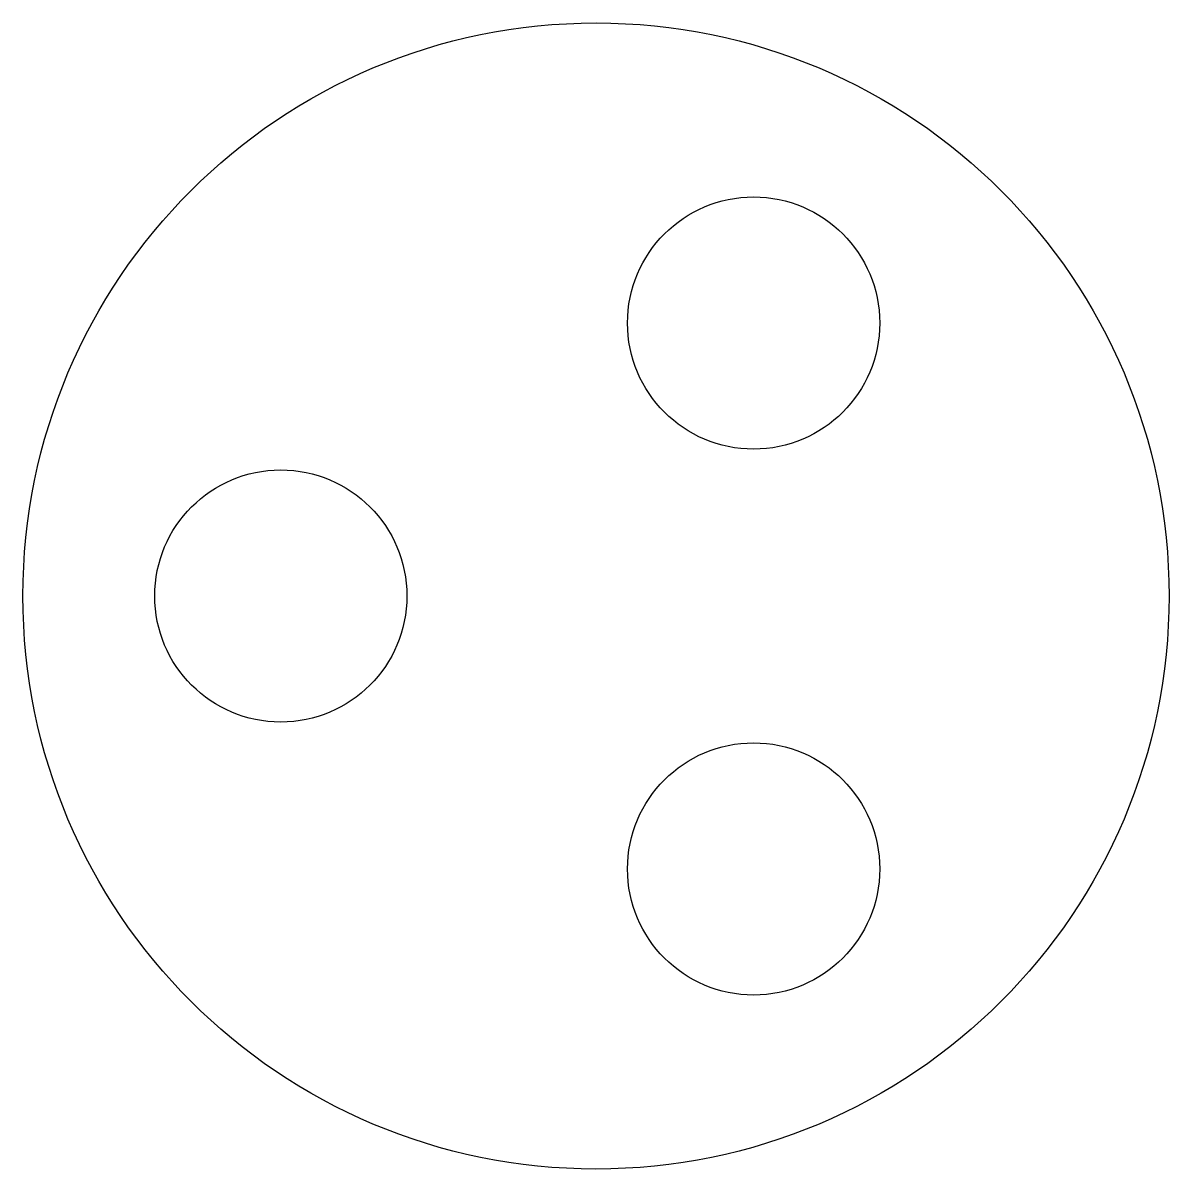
# Model space of a CAD drawing. Header units: millimetres. Extents: x 0 to 200, y 0 to 200.
import ezdxf

# ---------------------------------------------------------------- set-up
doc = ezdxf.new("R2010")
doc.units = ezdxf.units.MM
doc.layers.add('DXF_tmp', color=7, linetype='CONTINUOUS')

msp = doc.modelspace()

# ---------------------------------------------------------------- linework, layer by layer
at = {"layer": 'DXF_tmp'}
for centre, radius in [((100, 100), 100), ((127.5, 147.63), 22), ((45, 100), 22), ((127.5, 52.37), 22)]:
    msp.add_circle(centre, radius, dxfattribs=at)

doc.saveas('drawing.dxf')
